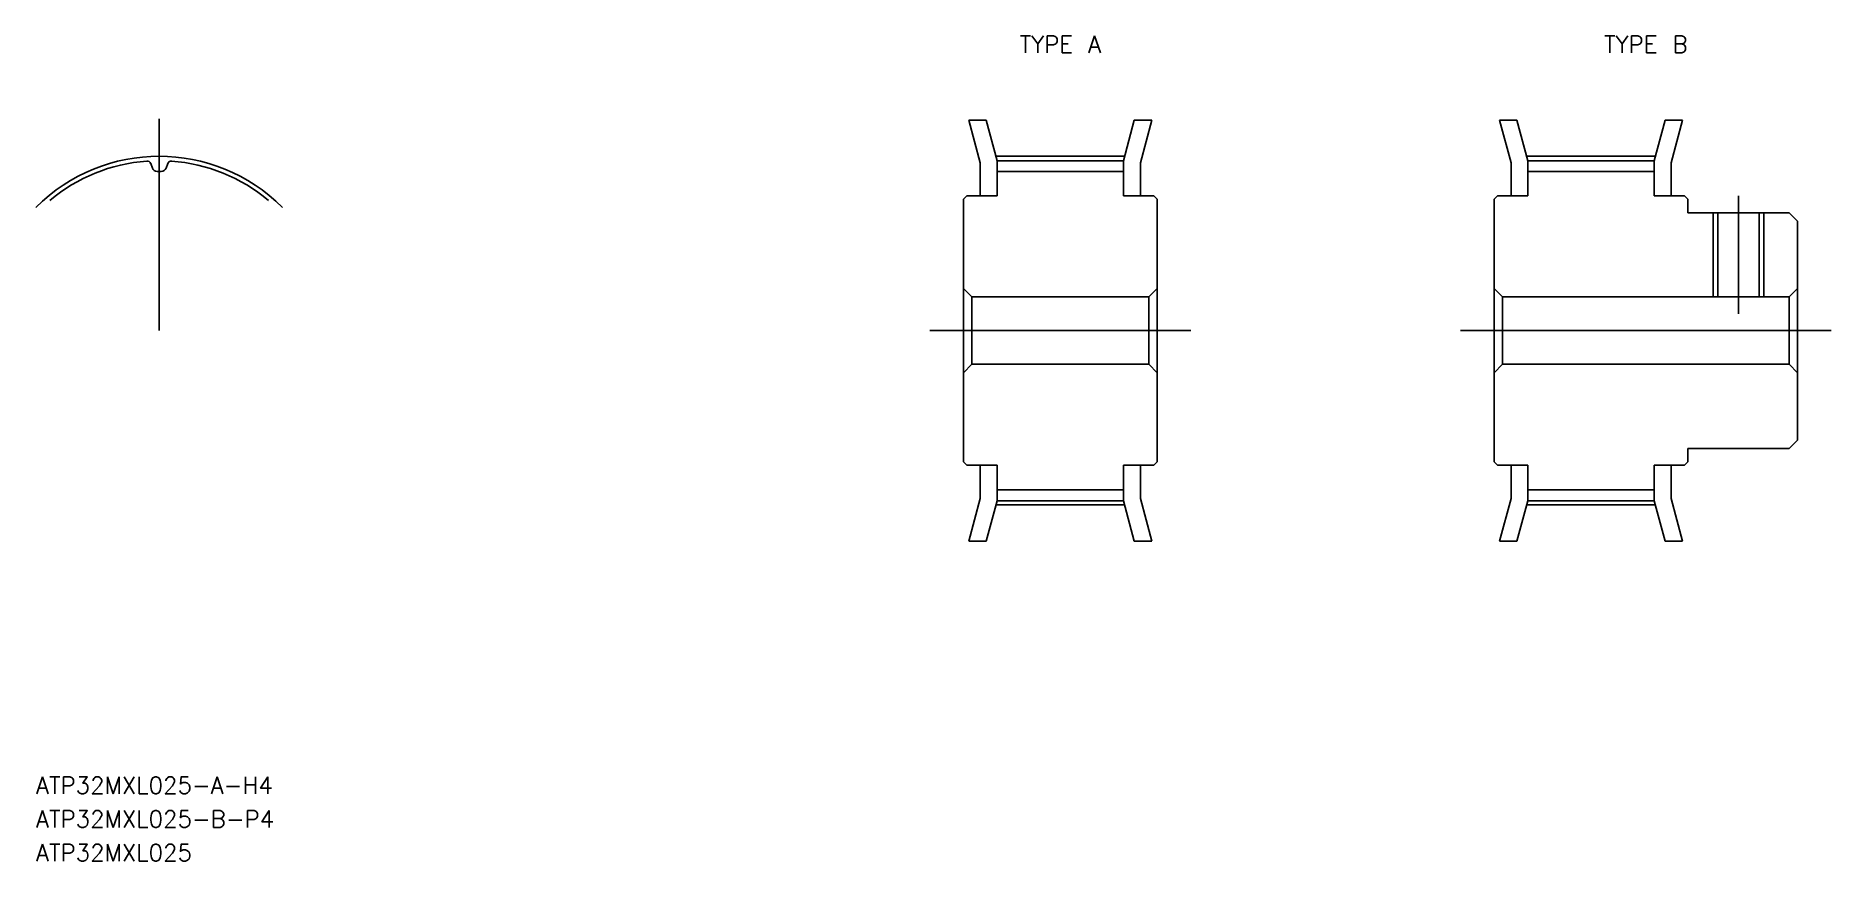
# Model space of a CAD drawing. Extents: x 16 to 123, y 19 to 68.
import ezdxf
from ezdxf.enums import TextEntityAlignment as Align

# ---------------------------------------------------------------- set-up
doc = ezdxf.new("R2010")
doc.units = 0
doc.linetypes.add('CENTER', pattern=[50.8, 31.75, -6.35, 6.35, -6.35])
doc.linetypes.add('DASHED', pattern=[19.05, 12.7, -6.35])
doc.layers.get('0').update_dxf_attribs({"linetype": 'CONTINUOUS'})
doc.layers.add('CENTER', color=1, linetype='CENTER')
doc.styles.add('MISUMI', font='txt.shx')

msp = doc.modelspace()

# ---------------------------------------------------------------- linework, layer by layer
at = {"color": 7, "linetype": 'CONTINUOUS'}
for p, q in [((71.65, 62.93), (72.33, 60.39)), ((71.65, 62.93), (72.68, 62.93)), ((72.68, 62.93), (73.33, 60.52)), ((81.47, 62.93), (80.83, 60.52)), ((82.51, 62.93), (81.47, 62.93)), ((82.51, 62.93), (81.83, 60.39)), ((103.15, 62.93), (103.83, 60.39)), ((103.15, 62.93), (104.18, 62.93)), ((104.18, 62.93), (104.83, 60.52)), ((112.33, 60.52), (112.97, 62.93)), ((112.97, 62.93), (114.01, 62.93)), ((113.33, 60.39), (114.01, 62.93)), ((23.19, 60.08), (23.09, 60.35)), ((24, 60.08), (24.1, 60.35)), ((72.33, 60.39), (72.33, 58.43)), ((73.33, 60.52), (80.83, 60.52)), ((73.33, 60.52), (73.33, 58.43)), ((73.33, 59.88), (80.83, 59.88)), ((80.83, 60.52), (80.83, 58.43)), ((81.83, 60.39), (81.83, 58.43)), ((103.83, 60.39), (103.83, 58.43)), ((104.83, 60.52), (112.33, 60.52)), ((104.83, 60.52), (104.83, 58.43)), ((104.83, 59.88), (112.33, 59.88)), ((112.33, 60.52), (112.33, 58.43)), ((113.33, 60.39), (113.33, 58.43)), ((71.33, 58.23), (71.53, 58.43)), ((71.33, 58.23), (71.33, 42.63)), ((71.53, 58.43), (73.33, 58.43)), ((82.63, 58.43), (80.83, 58.43)), ((82.83, 58.23), (82.63, 58.43)), ((82.83, 58.23), (82.83, 42.63)), ((102.83, 58.23), (103.03, 58.43)), ((102.83, 58.23), (102.83, 42.63)), ((103.03, 58.43), (104.83, 58.43)), ((112.33, 58.43), (114.13, 58.43)), ((114.33, 58.23), (114.13, 58.43)), ((114.33, 58.23), (114.33, 57.43)), ((114.33, 57.43), (120.33, 57.43)), ((120.83, 56.93), (120.33, 57.43)), ((120.83, 56.93), (120.83, 43.93)), ((71.33, 54.33), (71.33, 54.33)), ((82.83, 54.33), (82.83, 54.33)), ((102.83, 54.33), (102.83, 54.33)), ((71.33, 52.93), (71.83, 52.43)), ((71.83, 52.43), (82.33, 52.43)), ((71.83, 52.43), (71.83, 48.43)), ((82.83, 52.93), (82.33, 52.43)), ((82.33, 52.43), (82.33, 48.43)), ((102.83, 52.93), (103.33, 52.43)), ((103.33, 52.43), (120.33, 52.43)), ((103.33, 52.43), (103.33, 48.43)), ((120.33, 52.43), (120.83, 52.93)), ((120.33, 52.43), (120.33, 48.43)), ((71.33, 50.43), (71.33, 50.43)), ((82.83, 50.43), (82.83, 50.43)), ((102.83, 50.43), (102.83, 50.43)), ((71.33, 47.93), (71.83, 48.43)), ((71.83, 48.43), (82.33, 48.43)), ((82.83, 47.93), (82.33, 48.43)), ((102.83, 47.93), (103.33, 48.43)), ((103.33, 48.43), (120.33, 48.43)), ((120.33, 48.43), (120.83, 47.93)), ((120.33, 43.43), (120.83, 43.93)), ((71.53, 42.43), (71.33, 42.63)), ((82.63, 42.43), (82.83, 42.63)), ((103.03, 42.43), (102.83, 42.63)), ((114.13, 42.43), (114.33, 42.63)), ((114.33, 43.43), (120.33, 43.43)), ((114.33, 43.43), (114.33, 42.63)), ((71.53, 42.43), (73.33, 42.43)), ((72.33, 40.47), (72.33, 42.43)), ((73.33, 40.33), (73.33, 42.43)), ((82.63, 42.43), (80.83, 42.43)), ((80.83, 40.33), (80.83, 42.43)), ((81.83, 40.47), (81.83, 42.43)), ((103.03, 42.43), (104.83, 42.43)), ((103.83, 40.47), (103.83, 42.43)), ((104.83, 40.33), (104.83, 42.43)), ((112.33, 40.33), (112.33, 42.43)), ((112.33, 42.43), (114.13, 42.43)), ((113.33, 40.47), (113.33, 42.43)), ((73.33, 40.97), (80.83, 40.97)), ((104.83, 40.97), (112.33, 40.97)), ((71.65, 37.93), (72.33, 40.47)), ((72.68, 37.93), (73.33, 40.33)), ((73.33, 40.33), (80.83, 40.33)), ((81.47, 37.93), (80.83, 40.33)), ((82.51, 37.93), (81.83, 40.47)), ((103.15, 37.93), (103.83, 40.47)), ((104.18, 37.93), (104.83, 40.33)), ((104.83, 40.33), (112.33, 40.33)), ((112.33, 40.33), (112.97, 37.93)), ((113.33, 40.47), (114.01, 37.93)), ((71.65, 37.93), (72.68, 37.93)), ((82.51, 37.93), (81.47, 37.93)), ((103.15, 37.93), (104.18, 37.93)), ((112.97, 37.93), (114.01, 37.93))]:
    msp.add_line(p, q, dxfattribs=at)
at = {"color": 3, "linetype": 'DASHED'}
for p, q in [((115.83, 57.43), (115.83, 52.43)), ((116.1, 57.43), (116.1, 52.43)), ((118.55, 57.43), (118.55, 52.43)), ((118.83, 57.43), (118.83, 52.43))]:
    msp.add_line(p, q, dxfattribs=at)
at = {"color": 7, "linetype": 'CONTINUOUS'}
for centre, radius, start, end in [((23.59, 50.43), 10.09, 94.1944, 130), ((22.87, 60.27), 0.23, 20, 94.1944), ((23.47, 60.18), 0.3, 200, 270.7448), ((23.59, 50.43), 9.45, 89.2552, 90.7448), ((23.72, 60.18), 0.3, 269.2552, 340), ((24.32, 60.27), 0.23, 85.8056, 160), ((23.59, 50.43), 10.09, 50, 85.8056)]:
    msp.add_arc(centre, radius, start, end, dxfattribs=at)
at = {"layer": 'CENTER', "color": 1, "linetype": 'CENTER'}
for p, q in [((23.59, 50.43), (23.59, 63)), ((73.26, 60.78), (80.89, 60.78)), ((104.76, 60.78), (112.39, 60.78)), ((117.33, 58.43), (117.33, 51.43)), ((69.33, 50.43), (84.83, 50.43)), ((100.83, 50.43), (122.83, 50.43)), ((73.26, 40.08), (80.89, 40.08)), ((104.76, 40.08), (112.39, 40.08))]:
    msp.add_line(p, q, dxfattribs=at)
msp.add_arc((23.59, 50.43), 10.35, 45, 135, dxfattribs=at)

# ---------------------------------------------------------------- texts
at = {"color": 7, "linetype": 'CONTINUOUS', "style": 'MISUMI'}
for s, p in [('TYPE A', (77.08, 67.43)), ('TYPE B', (111.83, 67.43))]:
    msp.add_text(s, height=1, dxfattribs=at).set_placement(p, align=Align.MIDDLE_CENTER)
for s, p in [('ATP32MXL025-A-H4', (16.28, 22.93)), ('ATP32MXL025-B-P4', (16.28, 20.93)), ('ATP32MXL025', (16.28, 18.93))]:
    msp.add_text(s, height=1, dxfattribs=at).set_placement(p)

doc.saveas('drawing.dxf')
